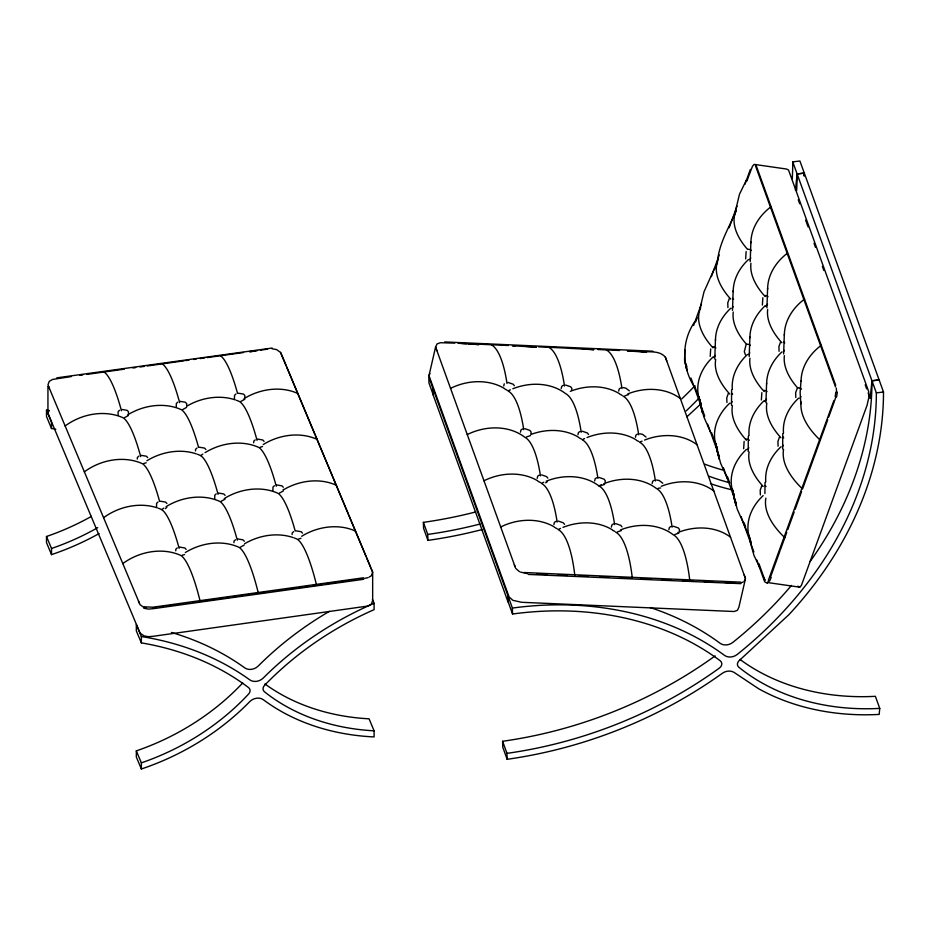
<?xml version="1.0" encoding="UTF-8"?>
<svg xmlns="http://www.w3.org/2000/svg" width="930" height="930" viewBox="0 0 930 930"><rect width="100%" height="100%" fill="white"/><g stroke="black" fill="none" stroke-linecap="round" stroke-linejoin="round"><path stroke-width="1.4" d="M731.608 389.949L731.492 405.282M748.325 436.147L748.208 451.48M765.041 482.345L764.902 493.574M782.758 433.624L782.642 448.958M137.303 459.071L137.373 457.479L138.814 456.119M175.758 550.827L175.817 549.223L177.258 547.863M195.498 450.945L195.556 449.353L196.997 447.993M233.942 542.702L234.011 541.097L235.453 539.737M253.681 442.82L253.751 441.227L255.192 439.867M283.29 489.424L283.22 491.017L279.349 493.144M292.125 534.564L292.194 532.971L293.636 531.611M739.955 659.393A216.527 173.061 -19.9 0 0 875.374 696.314L879.745 708.393L879.176 714.414A223.839 178.909 -19.9 0 1 758.706 688.793L733.782 672.204A9.614 7.684 -19.9 0 0 722.343 673.274A394.099 314.979 -19.9 0 1 507.141 759.298L502.77 747.22L502.595 741.28A386.787 309.144 -19.9 0 0 715.112 655.906M530.949 433.415L531.088 431.939L529.856 430.392L524.857 428.684M571.706 389.775L571.845 388.298L570.613 386.752L565.626 385.043M605.139 482.17L605.279 480.694L604.047 479.148L599.06 477.45M679.342 530.937L679.481 529.449L678.249 527.915L673.262 526.206M795.429 190.197L797.126 173.945L804.287 173.085A394.099 314.979 -19.9 0 1 804.276 175.886M803.997 175.793L804.287 173.085L797.126 173.957A386.787 309.144 -19.9 0 1 796.603 190.778M715.449 339.462L714.775 359.085M733.165 290.73L732.491 310.353M750.882 242.009L750.208 261.632M749.882 336.939L749.208 356.55M767.599 288.207L766.925 307.83M766.599 383.137L765.925 402.76M784.316 334.405L783.641 354.028M801.032 380.603L800.125 392.553L800.835 403.922M684.899 349.959L684.55 360.352L687.014 367.141M835.175 396.54L835.826 392.193M836.616 396.936L837.326 392.193M699.988 308.586L704.033 291.729L714.17 269.177M717.704 259.854C719.425 244.241 727.225 230.489 733.642 216.481M735.421 211.133L739.466 194.265L746.651 179.56M745.174 579.971L738.885 607.22L737.409 610.336L734.119 611.51L521.66 602.291L512.895 600.338L509.082 596.979L428.986 375.627L435.589 347.018L437.065 343.902L440.355 342.728L454.793 343.124M503.735 385.997L504.246 383.799M520.451 432.194L520.963 429.997L522.439 428.974M537.18 478.392L537.68 476.195L539.156 475.172M561.22 388.554L561.732 386.357L563.208 385.334M553.896 524.601L554.396 522.393L555.873 521.37M577.937 434.763L578.448 432.555L579.925 431.532M594.654 480.961L595.165 478.752L596.642 477.741M618.706 391.123L619.217 388.914L620.694 387.891M611.37 527.159L611.882 524.962L613.358 523.939M635.423 437.321L635.934 435.124L637.41 434.101M652.139 483.519L652.651 481.322L654.127 480.299M668.856 529.716L669.367 527.519L670.844 526.496M710.694 348.971L710.206 356.341M746.139 251.507L745.651 258.877M762.856 297.716L762.367 305.087M744.14 441.366L743.651 448.737M761.856 392.634L761.368 400.005M834.629 400.737L835.896 396.738M693.594 325.512L701.499 303.796M711.369 276.652L719.262 254.936M729.132 227.78L737.037 206.065M744.93 184.349L750.359 169.423M695.768 321.733L697.256 317.665M715.019 268.805L717.483 262.004M733.724 217.341L736.235 210.447M746.918 181.071L748.29 177.293M748.569 176.526L752.486 166.238L754.137 164.378L786.548 169.039L788.535 170.027L868.632 391.391L868.98 396.854L867.027 405.399L801.428 585.33L799.777 587.179L767.366 582.517L769.017 580.657M833.931 400.446L768.378 580.262M770.47 577.158L779.91 551.211M780.34 550.014L786.757 532.379M787.745 529.658L794.162 512.023M795.15 509.303L801.567 491.656M827.723 419.732L802.555 488.948A91.663 45.814 20 0 1 783.56 449.423M828.7 417.024L834.163 401.993M47.942 384.915L49.267 381.323L52.533 379.452L71.238 376.58M371.198 568.567L372.663 572.206L372.663 600.571L371.326 604.151L368.059 606.023L153.02 636.318L148.44 636.69L144.057 635.888L140.035 633.063L47.942 413.269L48.825 410.874M769.668 581.052L771.156 577.472M428.986 375.627L429.962 373.558M744.012 581.727L745.488 578.611L744.233 574.961M694.652 321.861C681.458 341.205 681.62 366.455 693.919 386.171M729.353 298.472L727.772 302.82L727.934 307.609M749.882 259.679L750.812 257.912M732.154 308.411L733.096 306.644M715.379 355.365L713.461 357.62M746.069 344.67L744.314 351.714L745.407 354.737M767.529 304.11L765.611 306.365M728.353 393.402L726.772 397.749L726.923 402.539M748.871 354.609L749.813 352.842M731.154 403.341L732.096 401.562M780.514 342.147L778.922 346.495L779.084 351.284M783.316 352.075L784.246 350.308M766.529 399.04L764.611 401.295M747.871 449.539L748.813 447.76M797.231 388.345L795.65 392.693L795.801 397.482M779.503 437.065L777.922 441.425L778.085 446.214M800.033 398.284L800.963 396.505M761.786 485.797L760.205 490.145L760.368 494.934M782.316 447.005L783.246 445.238M119.598 410.246L118.157 411.606L118.087 415.385M128.41 415.524L124.539 417.651M177.781 402.12L176.34 403.481L176.27 407.259M186.593 407.398L182.722 409.526M235.964 393.983L234.523 395.355L234.453 399.133M244.776 399.272L240.905 401.4M158.042 501.991L156.6 503.351L156.531 507.129M165.412 508.64L166.854 507.28M216.225 493.865L214.784 495.225L214.714 499.003M225.037 499.154L221.166 501.282M274.408 485.739L272.967 487.099L272.897 490.877M244.253 545.027L240.393 547.154M686.863 416.849L700.476 404.271M530.437 435.612L526.543 436.926M628.68 394.529L624.786 395.843M545.678 482.833L547.154 481.81M604.639 484.379L600.734 485.681M621.356 530.577L617.45 531.89M678.83 533.134L674.936 534.448M369.152 577.042L371.326 575.786L372.663 572.206L280.558 352.424L276.536 349.587L272.153 348.785M740.722 582.901L742.919 582.11M143.755 463.535L146.184 462.768M260.133 447.272L262.551 446.516M182.199 555.28L184.628 554.513M298.577 539.028L301.006 538.261M364.781 578.309L368.059 577.658M56.8 377.847L272.188 348.029M79.841 375.383L82.7 374.988M87.002 374.383L124.26 369.175M132.862 367.978L135.734 367.583M140.023 366.978L144.324 366.374M147.196 365.978L184.059 360.828M185.884 360.573L188.906 360.154M193.754 359.468L196.184 359.131M200.217 358.573L204.67 357.945M207.088 357.608L243.462 352.528M253.251 351.168L257.54 350.564M260.412 350.168L267.573 349.157M363.584 577.786L152.95 607.209L144.278 606.813M153.02 607.953L155.891 607.557M159.786 607.011L163.052 606.558M165.912 606.151L170.213 605.558M172.294 605.267L175.944 604.756M178.816 604.349L183.198 603.744M185.977 603.349L189.255 602.896M192.894 602.384L196.009 601.954M198.881 601.547L203.81 600.861M206.042 600.548L210.343 599.955M212.296 599.676L216.074 599.153M218.945 598.746L223.246 598.153M226.106 597.746L229.257 597.304M233.279 596.746L236.139 596.351M238.964 595.956L242.591 595.444M246.171 594.944L249.042 594.549M251.902 594.142L256.203 593.549M259.075 593.142L269.107 591.747M272.897 591.213L276.268 590.736M278.965 590.364L282.604 589.852M286.3 589.341L289.869 588.841M292.032 588.539L296.333 587.934M299.193 587.539L302.064 587.144M304.935 586.737L309.272 586.133M312.899 585.621L316.398 585.133M318.967 584.784L322.129 584.331M326.232 583.761L329.871 583.25M332.161 582.936L336.462 582.331M339.322 581.936L343.205 581.389M345.053 581.134L349.355 580.529M352.226 580.134L355.086 579.727M359.178 579.158L362.561 578.693M363.793 579.274L153.09 608.708L148.416 609.092L143.836 608.255M792.244 178.7A386.787 309.144 -19.9 0 0 792.755 161.878L799.916 161.006L883.5 392.007A394.099 314.979 -19.9 0 1 789.117 614.474L738.838 660.939A5.766 4.615 -19.9 0 0 738.838 667.229A216.527 173.061 -19.9 0 0 879.745 708.393M507.141 759.298L506.966 753.358A386.787 309.144 -19.9 0 0 719.483 667.984A5.766 4.615 -19.9 0 0 720.25 660.812A286.173 228.722 -19.9 0 0 512.546 614.009L508.175 601.931L508.036 595.979L508.036 601.954L433.194 395.111L433.194 389.147L433.334 395.087L428.963 383.009L428.823 377.069L512.407 608.069A293.485 234.569 -19.9 0 1 724.505 655.383A9.614 7.684 -19.9 0 0 737.223 654.464A386.787 309.144 -19.9 0 0 876.351 392.867L883.5 392.007M658.219 488.25L660.637 487.959M740.652 582.145L523.927 572.496M740.792 583.645L528.205 574.426M238.394 393.227L243.52 394.099L244.846 395.494L244.846 397.68M180.211 401.353L185.337 402.225L186.663 403.62L186.663 405.805M122.028 409.479L127.154 410.351L128.468 411.746L128.468 413.931M257.61 439.1L262.737 439.971L264.062 441.366M199.427 447.225L204.554 448.097L205.879 449.492M141.244 455.351L146.37 456.223L147.696 457.63M276.838 484.972L281.964 485.844L283.29 487.25M218.655 493.098L223.781 493.97L225.107 495.376M160.471 501.224L165.598 502.095L166.923 503.502M296.066 530.844L301.18 531.716L302.506 533.123M237.871 538.97L242.997 539.842L244.323 541.248M179.688 547.096L184.814 547.968L186.14 549.374M515.208 345.821L512.418 345.774L536.354 347.146L524.799 346.251M572.694 348.378L569.904 348.332L593.84 349.703L587.062 349.017L592.108 349.25M630.18 350.936L627.378 350.889L646.513 352.214L639.433 351.354M458.06 343.275L478.88 344.588L468.674 343.763M444.714 341.926L652.872 351.203M462.024 343.449L466.36 343.647M477.927 344.158L508.28 345.507M524.171 346.216L528.507 346.413M538.633 346.867L570.427 348.285M597.839 349.506L619.566 350.471M629.68 350.924L633.772 351.098M645.002 351.598C652.011 352.04 660.486 351.052 665.392 357.26L666.775 360.91M536.936 574.066L547.061 574.519M558.081 575.007L567.288 575.414M578.855 575.926L588.027 576.344M600.001 576.867L609.208 577.286M620.356 577.774L629.936 578.204M641.003 578.704L651.116 579.146M662.265 579.646L671.355 580.053M682.632 580.553L693.036 581.018M704.184 581.517L713.264 581.913M724.83 582.436L734.944 582.889M582.273 348.808L589.085 349.192M527.147 573.566L520.568 572.101M748.057 249.252L750.545 249.612L751.301 250.542M764.774 295.461L767.262 295.81L768.017 296.74M747.046 344.181L749.545 344.542L750.301 345.472M712.613 346.716L715.112 347.064L715.867 347.994M798.207 387.857L800.695 388.217L801.451 389.147M763.774 390.379L766.262 390.74L767.018 391.67M746.046 439.111L748.545 439.472L749.301 440.401M146.254 607.941L144.057 607.534L140.035 604.698L138.454 601.082M623.112 387.601L625.82 388.124L629.331 390.856M508.14 382.486L513.139 384.195L514.371 385.729M639.828 433.81L642.537 434.322L646.048 437.053M582.343 431.241L587.33 432.95L588.562 434.496M656.545 480.008L659.254 480.519L662.765 483.251M541.574 474.881L546.573 476.59L547.805 478.136M615.776 523.648L620.763 525.357L622.007 526.892M558.291 521.079L563.289 522.788L564.522 524.334M797.789 586.191L799.777 587.179M767.308 583.296L764.681 581.796L756.811 560.058M619.798 394.134L622.077 395.331M636.515 440.343L638.794 441.529M504.827 389.019L507.106 390.205M579.03 437.774L581.308 438.972M538.272 481.415L540.539 482.6M612.463 530.181L614.742 531.367M554.989 527.612L557.268 528.81M515.685 568.37L519.498 571.718M783.978 342.019L784.734 342.938M732.828 298.344L733.584 299.274M782.979 436.937L783.734 437.867M731.829 393.274L732.584 394.192M765.262 485.669L766.018 486.599M759.671 567.347L753.986 555.454L750.557 543.19M710.636 432.369L703.824 416.849L699.627 400.632M727.365 478.566L720.552 463.047L716.344 446.83M747.464 532.332L737.269 509.256L733.061 493.028M280.558 352.424L286.196 365.723M286.696 366.932L290.892 376.929M291.427 378.208L314.921 434.275M315.456 435.542L319.722 445.737M320.257 447.016L343.751 503.084M344.286 504.362L348.564 514.546M349.099 515.825L366.129 556.477M366.629 557.686L370.686 567.358M372.419 599.327L374.093 603.326L374.093 609.65A286.173 227.106 -22.7 0 0 264.527 685.387A5.766 4.58 -22.7 0 0 264.445 691.757A216.527 171.841 -22.7 0 0 374.093 730.817L374.093 736.932A223.839 177.642 -22.7 0 1 263.33 699.709A9.614 7.638 -22.7 0 0 249.763 701.604A223.839 177.642 -22.7 0 1 141.36 768.994L136.326 756.997L136.326 750.87A216.527 171.841 -22.7 0 0 242.684 682.98M374.093 730.817L369.071 718.82A216.527 171.841 -22.7 0 1 264.922 683.957M48.5 386.252L139.477 603.361M49.371 410.63A293.485 232.907 -22.7 0 0 46.5 410.165L51.522 422.15L51.522 428.498A286.173 227.106 -22.7 0 1 55.812 429.253M141.36 642.874L141.36 636.527L136.326 624.542L136.326 630.889L141.36 642.874A286.173 227.106 -22.7 0 1 248.566 687.607A5.766 4.58 -22.7 0 1 248.659 693.966A216.527 171.841 -22.7 0 1 141.36 762.856L141.36 768.994M51.522 428.498L46.5 416.512L46.5 410.165M91.431 516.371A216.527 171.841 -22.7 0 1 46.5 536.494L51.522 548.479L51.522 554.617A223.839 177.642 -22.7 0 0 99.115 533.553M136.326 750.87L141.36 762.856M51.522 554.617L46.5 542.62L46.5 536.494M48.43 386.124L49.395 388.542M514.302 564.708L515.22 567.149M764.042 577.925L764.937 580.332M792.755 161.878L876.351 392.867M798.242 199.718L799.719 203.798M805.636 220.131L808.089 226.932M814.006 243.265L815.482 247.345M822.376 266.399L823.852 270.479M865.214 384.788L866.69 388.868M868.167 392.948L870.131 398.4L871.98 380.789L879.129 379.928L871.98 380.789A386.787 309.144 -19.9 0 1 810.146 561.429M756.125 165.366L835.733 385.357M755.427 165.633L835.489 386.892M694.687 386.136L699.139 398.435M711.496 432.59L713.961 439.425M714.17 440.099L715.565 443.959M727.318 476.323L729.783 483.147M744.128 522.776L745.604 526.88M749.568 537.807L751.045 541.899M758.961 563.766L764.89 580.157M690.944 378.01L704.708 416.047M707.66 424.196L719.46 456.804M723.389 467.674L736.165 503.002M741.082 516.58L753.87 551.909M665.392 357.26L745.488 578.611M515.185 567.009L435.589 347.018L436.844 350.668M475.742 511.93A386.787 309.144 -19.9 0 1 423.382 522.358L427.754 534.436L427.928 540.376A394.099 314.979 -19.9 0 0 482.066 529.554M502.595 741.28L506.966 753.358M427.928 540.376L423.557 528.298L423.382 522.358M732.329 489.971L734.154 495.225M715.612 443.773L717.437 449.027M698.895 397.575L700.72 402.829M733.538 493.83L734.27 496.422L732.422 489.599M716.821 447.632L717.553 450.225L715.705 443.401M700.104 401.423L700.836 404.027L698.988 397.203M684.933 362.258L687.107 370.651L686.108 366.78M749.975 539.702L750.801 543.655L749.127 535.308M733.259 493.505L734.084 497.457L732.41 489.11M716.542 447.307L717.367 451.248L715.693 442.901M699.825 401.109L700.65 405.05L698.976 396.703M836.314 388.089L836.582 392.193M512.407 608.069L512.546 614.009M47.942 386.322L47.942 413.269M65.1 425.998A51.383 40.781 -22.7 0 1 123.283 417.872A91.663 17.6 82 0 1 140.686 456.607M104.055 372A91.663 17.6 82 0 1 121.458 410.735M276.268 486.227A91.663 17.6 82 0 0 258.877 447.493A51.383 40.781 -22.7 0 0 205.042 452.666M224.269 498.538A51.383 40.781 -22.7 0 1 278.093 493.365A91.663 17.6 82 0 1 295.182 530.949M197.451 454.282A51.383 40.781 -22.7 0 1 200.682 455.619A91.663 17.6 82 0 1 218.085 494.353M200.682 455.619A51.383 40.781 -22.7 0 1 202.833 454.107M146.859 460.792A51.383 40.781 -22.7 0 1 196.335 453.887M237.313 540.225A91.663 17.6 82 0 0 219.91 501.491A51.383 40.781 -22.7 0 0 166.075 506.664M158.484 508.28A51.383 40.781 -22.7 0 1 161.727 509.628A51.383 40.781 -22.7 0 1 163.866 508.106M103.544 517.754A51.383 40.781 -22.7 0 1 157.368 507.885M161.727 509.628A91.663 17.6 82 0 1 179.13 548.351M159.588 501.328A91.663 17.6 82 0 0 142.499 463.745A51.383 40.781 -22.7 0 0 84.316 471.882M122.76 563.626A51.383 40.781 -22.7 0 1 180.943 555.501A91.663 17.6 82 0 1 200.171 601.373M257.052 440.355A91.663 17.6 82 0 0 239.649 401.621A51.383 40.781 -22.7 0 0 236.406 400.284M244.009 398.668A51.383 40.781 -22.7 0 1 297.832 393.495M263.225 444.54A51.383 40.781 -22.7 0 1 317.06 439.367M186.953 406.108A51.383 40.781 -22.7 0 1 235.29 399.888M244.613 543.736A51.383 40.781 -22.7 0 1 292.962 537.505M294.078 537.9A51.383 40.781 -22.7 0 1 297.321 539.249A91.663 17.6 82 0 1 316.247 583.9M258.354 593.247A91.663 17.6 82 0 0 239.126 547.375A51.383 40.781 -22.7 0 0 185.303 552.548M198.555 447.33A91.663 17.6 82 0 0 181.466 409.746A51.383 40.781 -22.7 0 0 127.631 414.92M220.422 355.748A91.663 17.6 82 0 1 237.522 393.332M283.58 489.726A51.383 40.781 -22.7 0 1 336.276 485.239M301.669 536.284A51.383 40.781 -22.7 0 1 355.504 531.111M162.239 363.874A91.663 17.6 82 0 1 179.641 402.609M97.72 527.659A216.527 171.841 -22.7 0 1 51.522 548.479M374.093 603.326A293.485 232.907 -22.7 0 0 263.248 678.04A9.614 7.638 -22.7 0 1 249.845 679.911A293.485 232.907 -22.7 0 0 141.36 636.527M329.429 611.336A293.485 232.907 -22.7 0 0 258.226 666.043A9.614 7.638 -22.7 0 1 244.823 667.914A293.485 232.907 -22.7 0 0 171.387 632.435M728.225 482.356A216.527 173.061 -19.9 0 1 709.23 476.3M731.945 489.808A223.839 178.909 -19.9 0 1 710.427 483.623M699.255 397.877A386.787 309.144 -19.9 0 1 686.154 410.932M480.113 524.009A386.787 309.144 -19.9 0 1 427.754 534.436M723.854 470.278A216.527 173.061 -19.9 0 1 704.859 464.221M694.884 385.799A386.787 309.144 -19.9 0 1 681.783 398.854M791.442 585.435A386.787 309.144 -19.9 0 1 732.852 642.386A9.614 7.684 -19.9 0 1 720.134 643.304A293.485 234.569 -19.9 0 0 650.163 607.534M699.732 400.284A51.383 41.071 -19.9 0 1 713.008 357.004M712.996 347.832A91.663 45.814 20 0 1 700.72 307.737M781.874 342.775A91.663 45.814 20 0 1 767.669 309.481M766.646 384.02A51.383 41.071 -19.9 0 1 781.886 351.947M764.146 391.507A91.663 45.814 20 0 1 749.952 358.201M749.929 337.823A51.383 41.071 -19.9 0 1 765.169 305.749M746.43 440.239A91.663 45.814 20 0 1 732.41 405.747M716.449 446.481A51.383 41.071 -19.9 0 1 729.725 403.202M733.165 492.679A51.383 41.071 -19.9 0 1 746.441 449.399M763.146 486.437A91.663 45.814 20 0 1 749.127 451.957M749.882 538.877A51.383 41.071 -19.9 0 1 763.158 495.597M765.158 296.577A91.663 45.814 20 0 1 750.952 263.283M750.929 242.893A51.383 41.071 -19.9 0 1 771.121 206.693M767.645 289.091A51.383 41.071 -19.9 0 1 786.803 253.681M797.673 387.961A91.663 45.814 20 0 1 784.385 355.678M783.502 433.101A51.383 41.071 -19.9 0 1 798.603 398.145M780.875 437.704A91.663 45.814 20 0 1 766.843 403.225M746.523 344.286A91.663 45.814 20 0 1 733.235 312.003M733.212 291.613A51.383 41.071 -19.9 0 1 748.452 259.54M784.827 537.68A91.663 45.814 20 0 1 765.843 498.155M749.057 435.624A51.383 41.071 -19.9 0 1 764.169 400.667M732.34 389.426A51.383 41.071 -19.9 0 1 747.441 354.47M747.522 249.356A91.663 45.814 20 0 1 736.165 210.285M784.362 335.288A51.383 41.071 -19.9 0 1 804.555 299.088M801.079 381.486A51.383 41.071 -19.9 0 1 821.271 345.297M765.774 481.821A51.383 41.071 -19.9 0 1 780.886 446.865M820.272 440.216A91.663 45.814 20 0 1 801.102 401.876M730.713 299.111A91.663 45.814 20 0 1 718.448 259.005M715.496 340.345A51.383 41.071 -19.9 0 1 730.724 308.272M729.713 394.029A91.663 45.814 20 0 1 715.693 359.55M450.492 388.391A51.383 41.071 -19.9 0 1 504.223 388.391M491.261 344.751A91.663 25.296 -87.4 0 1 507.001 383.462M510.384 389.821A51.383 41.071 -19.9 0 0 507.978 390.949A91.663 25.296 -87.4 0 1 523.718 429.66M512.825 388.775A51.383 41.071 -19.9 0 1 565.463 393.518A91.663 25.296 -87.4 0 1 581.204 432.229M655.406 480.984A91.663 25.296 -87.4 0 0 639.666 442.273A51.383 41.071 -19.9 0 1 642.06 441.134M546.259 481.182A51.383 41.071 -19.9 0 1 598.897 485.913A51.383 41.071 -19.9 0 1 601.292 484.774M603.744 483.74A51.383 41.071 -19.9 0 1 656.382 488.471A91.663 25.296 -87.4 0 1 672.123 527.182M597.92 478.427A91.663 25.296 -87.4 0 0 582.18 439.716A51.383 41.071 -19.9 0 1 584.575 438.576M587.028 437.542A51.383 41.071 -19.9 0 1 635.899 439.716M598.897 485.913A91.663 25.296 -87.4 0 1 614.637 524.625M543.818 482.217A51.383 41.071 -19.9 0 0 541.411 483.356A91.663 25.296 -87.4 0 1 557.151 522.067M644.513 440.099A51.383 41.071 -19.9 0 1 697.14 444.831M540.435 475.858A91.663 25.296 -87.4 0 0 524.694 437.147A51.383 41.071 -19.9 0 0 467.22 434.589M483.937 480.787A51.383 41.071 -19.9 0 1 537.656 480.798M574.845 575.751A91.663 25.296 -87.4 0 0 558.128 529.554A51.383 41.071 -19.9 0 1 560.534 528.414M562.976 527.38A51.383 41.071 -19.9 0 1 611.859 529.554M500.654 526.996A51.383 41.071 -19.9 0 1 554.373 526.996M622.949 396.075A91.663 25.296 -87.4 0 1 638.689 434.787M627.797 393.901A51.383 41.071 -19.9 0 1 680.423 398.633M620.461 529.937A51.383 41.071 -19.9 0 1 673.099 534.669A91.663 25.296 -87.4 0 1 689.816 580.878M615.613 532.111A91.663 25.296 -87.4 0 1 632.33 578.309M570.311 391.344A51.383 41.071 -19.9 0 1 619.182 393.518M530.786 434.496A51.383 41.071 -19.9 0 1 578.425 437.158M606.232 349.878A91.663 25.296 -87.4 0 1 621.972 388.589M661.23 486.297A51.383 41.071 -19.9 0 1 713.856 491.04M677.947 532.495A51.383 41.071 -19.9 0 1 730.573 537.238M548.747 347.309A91.663 25.296 -87.4 0 1 564.487 386.02M250.926 351.54L249.519 351.68L255.704 351.087L250.926 351.54M736.002 505.362L733.84 496.992L736.002 505.362M719.285 459.153L717.123 450.783L719.285 459.153M702.569 412.955L700.406 404.585L702.569 412.955"/></g></svg>
